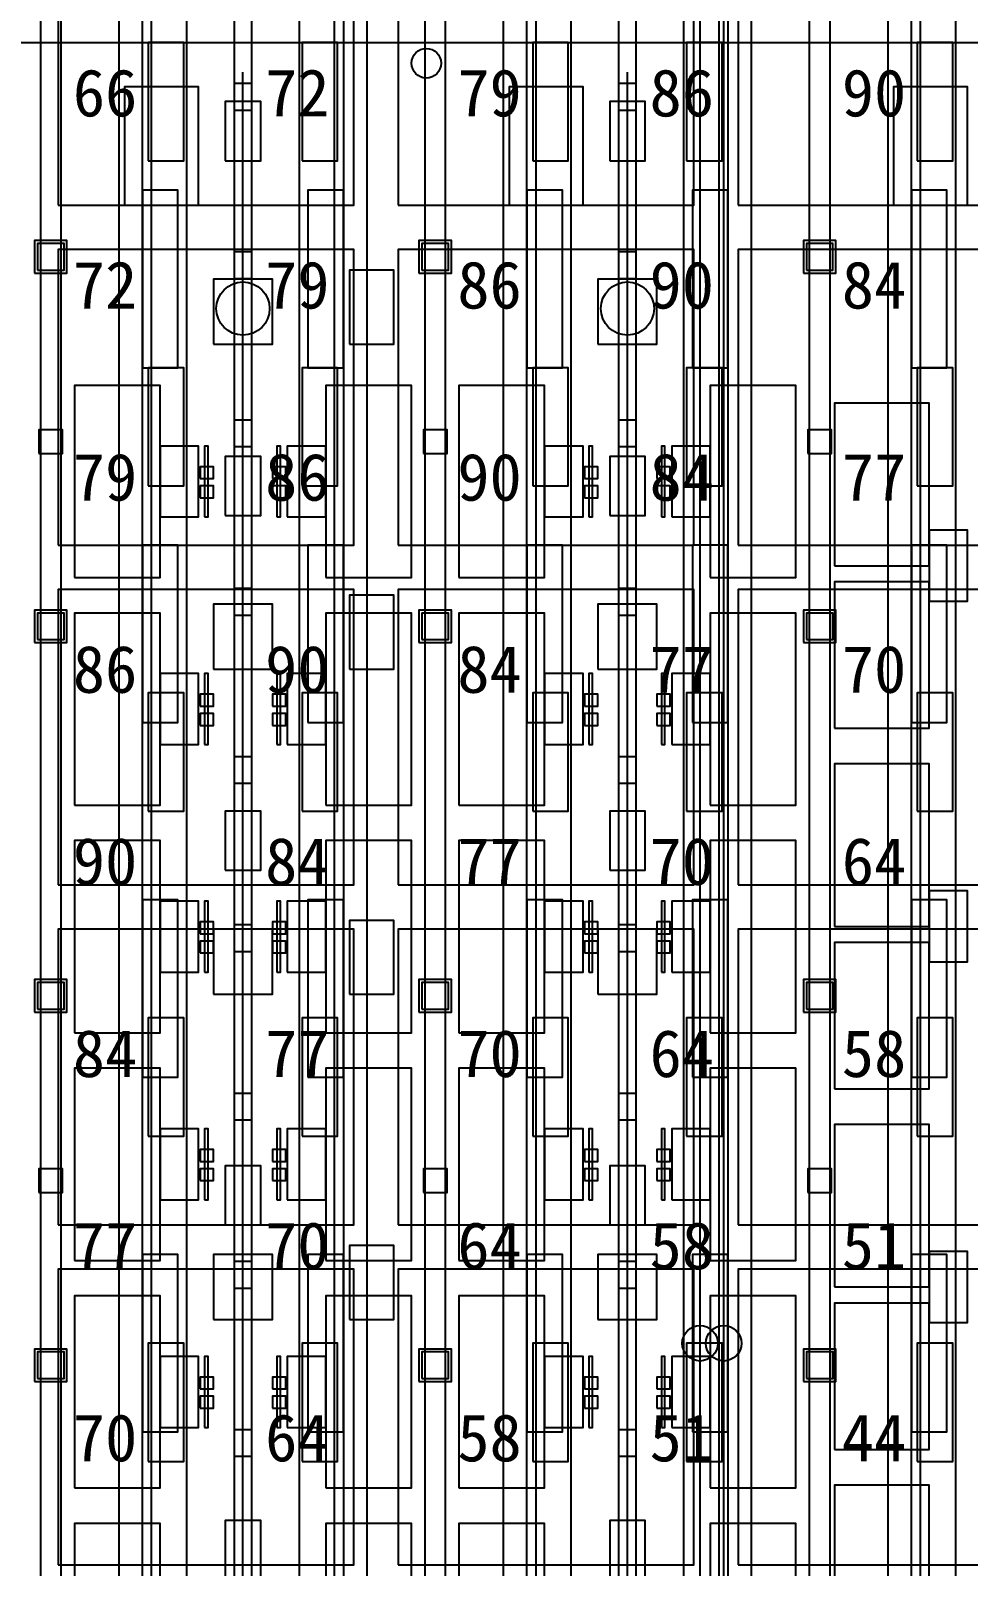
# Model space of a CAD drawing. Header units: metres. Extents: x -1640 to 1560, y -268 to 2338.
# Drawn here: x 74.6 to 106.3, y 911.5 to 963.4 of the extents above; entities that cross this region are included whole.
import ezdxf

# ---------------------------------------------------------------- set-up
doc = ezdxf.new("R2010")
doc.units = ezdxf.units.M
for name, color, linetype in [('1F_CHL', 4, 'Continuous'), ('1F_PUMP', 2, 'Continuous'), ('1F_SCR', 3, 'Continuous'), ('1F_STRUCT_COLUMN', 8, 'Continuous'), ('2F_CSF_LATERAL_RACK_CONCEPT', 9, 'Continuous'), ('2F_RFG', 5, 'Continuous'), ('2F_STRUCT_COLUMN', 8, 'Continuous'), ('2F_VMB', 6, 'Continuous'), ('3F_CLEANROOM_OVERHEAD_PIPE_DUCT_CONCEPT', 9, 'Continuous'), ('3F_CVD', 3, 'Continuous'), ('3F_EHS_EGRESS_DIST_M', 2, 'Continuous'), ('3F_EHS_EXTINGUISHER_HYDRANT_CABINET_CONCEPT', 1, 'Continuous'), ('3F_EHS_GAS_DETECTOR', 6, 'Continuous'), ('3F_FOUP', 5, 'Continuous'), ('3F_OHT', 9, 'Continuous'), ('3F_OHTV', 1, 'Continuous'), ('3F_PHOTO', 1, 'Continuous'), ('3F_STK', 3, 'Continuous'), ('3F_STRUCT_COLUMN', 8, 'Continuous'), ('3F_TBAR', 6, 'Continuous'), ('4F_FFU', 1, 'Continuous'), ('4F_STRUCT_PLENUM_TRUSS_CONCEPT', 9, 'Continuous'), ('5F_CHL', 4, 'Continuous'), ('5F_PUMP', 2, 'Continuous'), ('5F_SCR', 3, 'Continuous'), ('5F_STRUCT_COLUMN', 8, 'Continuous'), ('6F_CSF_LATERAL_RACK_CONCEPT', 9, 'Continuous'), ('6F_RFG', 5, 'Continuous'), ('6F_STRUCT_COLUMN', 8, 'Continuous'), ('6F_VMB', 6, 'Continuous'), ('7F_CLEANROOM_OVERHEAD_PIPE_DUCT_CONCEPT', 9, 'Continuous'), ('7F_CVD', 3, 'Continuous'), ('7F_EHS_EGRESS_DIST_M', 2, 'Continuous'), ('7F_EHS_EXTINGUISHER_HYDRANT_CABINET_CONCEPT', 1, 'Continuous'), ('7F_EHS_GAS_DETECTOR', 6, 'Continuous'), ('7F_FOUP', 5, 'Continuous'), ('7F_OHT', 9, 'Continuous'), ('7F_OHTV', 1, 'Continuous'), ('7F_PHOTO', 1, 'Continuous'), ('7F_STK', 3, 'Continuous'), ('7F_STRUCT_COLUMN', 8, 'Continuous'), ('7F_TBAR', 6, 'Continuous'), ('8F_FFU', 1, 'Continuous'), ('8F_STRUCT_PLENUM_TRUSS_CONCEPT', 9, 'Continuous'), ('EHS_TREATED_EXHAUST', 30, 'Continuous'), ('UTIL_PCW.R_CONCEPT', 1, 'Continuous'), ('UTIL_PCW.R_RISER', 1, 'Continuous'), ('UTIL_PCW.S_CONCEPT', 6, 'Continuous'), ('UTIL_PCW.S_RISER', 6, 'Continuous')]:
    doc.layers.add(name, color=color, linetype=linetype)

msp = doc.modelspace()

# ---------------------------------------------------------------- linework, layer by layer
at = {"layer": '1F_CHL'}
for points in [[(85.35, 952.8), (86.85, 952.8), (86.85, 955.3), (85.35, 955.3)], [(85.35, 941.8), (86.85, 941.8), (86.85, 944.3), (85.35, 944.3)], [(85.35, 930.8), (86.85, 930.8), (86.85, 933.3), (85.35, 933.3)], [(85.35, 919.8), (86.85, 919.8), (86.85, 922.3), (85.35, 922.3)]]:
    msp.add_lwpolyline(points, close=True, dxfattribs=at)
at = {"layer": '1F_PUMP'}
for points in [[(78.55, 959), (79.75, 959), (79.75, 963), (78.55, 963)], [(83.75, 959), (84.95, 959), (84.95, 963), (83.75, 963)], [(91.55, 959), (92.75, 959), (92.75, 963), (91.55, 963)], [(96.75, 959), (97.95, 959), (97.95, 963), (96.75, 963)], [(104.55, 959), (105.75, 959), (105.75, 963), (104.55, 963)], [(78.55, 948), (79.75, 948), (79.75, 952), (78.55, 952)], [(83.75, 948), (84.95, 948), (84.95, 952), (83.75, 952)], [(91.55, 948), (92.75, 948), (92.75, 952), (91.55, 952)], [(96.75, 948), (97.95, 948), (97.95, 952), (96.75, 952)], [(104.55, 948), (105.75, 948), (105.75, 952), (104.55, 952)], [(78.55, 937), (79.75, 937), (79.75, 941), (78.55, 941)], [(83.75, 937), (84.95, 937), (84.95, 941), (83.75, 941)], [(91.55, 937), (92.75, 937), (92.75, 941), (91.55, 941)], [(96.75, 937), (97.95, 937), (97.95, 941), (96.75, 941)], [(104.55, 937), (105.75, 937), (105.75, 941), (104.55, 941)], [(78.55, 926), (79.75, 926), (79.75, 930), (78.55, 930)], [(83.75, 926), (84.95, 926), (84.95, 930), (83.75, 930)], [(91.55, 926), (92.75, 926), (92.75, 930), (91.55, 930)], [(96.75, 926), (97.95, 926), (97.95, 930), (96.75, 930)], [(104.55, 926), (105.75, 926), (105.75, 930), (104.55, 930)], [(78.55, 915), (79.75, 915), (79.75, 919), (78.55, 919)], [(83.75, 915), (84.95, 915), (84.95, 919), (83.75, 919)], [(91.55, 915), (92.75, 915), (92.75, 919), (91.55, 919)], [(96.75, 915), (97.95, 915), (97.95, 919), (96.75, 919)], [(104.55, 915), (105.75, 915), (105.75, 919), (104.55, 919)]]:
    msp.add_lwpolyline(points, close=True, dxfattribs=at)
at = {"layer": '1F_SCR'}
for points in [[(80.75, 952.8), (82.75, 952.8), (82.75, 955), (80.75, 955)], [(93.75, 952.8), (95.75, 952.8), (95.75, 955), (93.75, 955)], [(80.75, 941.8), (82.75, 941.8), (82.75, 944), (80.75, 944)], [(93.75, 941.8), (95.75, 941.8), (95.75, 944), (93.75, 944)], [(80.75, 930.8), (82.75, 930.8), (82.75, 933), (80.75, 933)], [(93.75, 930.8), (95.75, 930.8), (95.75, 933), (93.75, 933)], [(80.75, 919.8), (82.75, 919.8), (82.75, 922), (80.75, 922)], [(93.75, 919.8), (95.75, 919.8), (95.75, 922), (93.75, 922)]]:
    msp.add_lwpolyline(points, close=True, dxfattribs=at)
at = {"layer": '1F_STRUCT_COLUMN'}
for points in [[(74.7, 955.2), (75.8, 955.2), (75.8, 956.3), (74.7, 956.3)], [(87.7, 955.2), (88.8, 955.2), (88.8, 956.3), (87.7, 956.3)], [(100.7, 955.2), (101.8, 955.2), (101.8, 956.3), (100.7, 956.3)], [(74.7, 942.7), (75.8, 942.7), (75.8, 943.8), (74.7, 943.8)], [(87.7, 942.7), (88.8, 942.7), (88.8, 943.8), (87.7, 943.8)], [(100.7, 942.7), (101.8, 942.7), (101.8, 943.8), (100.7, 943.8)], [(74.7, 930.2), (75.8, 930.2), (75.8, 931.3), (74.7, 931.3)], [(87.7, 930.2), (88.8, 930.2), (88.8, 931.3), (87.7, 931.3)], [(100.7, 930.2), (101.8, 930.2), (101.8, 931.3), (100.7, 931.3)], [(74.7, 917.7), (75.8, 917.7), (75.8, 918.8), (74.7, 918.8)], [(87.7, 917.7), (88.8, 917.7), (88.8, 918.8), (87.7, 918.8)], [(100.7, 917.7), (101.8, 917.7), (101.8, 918.8), (100.7, 918.8)]]:
    msp.add_lwpolyline(points, close=True, dxfattribs=at)
at = {"layer": '2F_CSF_LATERAL_RACK_CONCEPT'}
for points in [[(77.55, 891), (78.35, 891), (78.35, 1041), (77.55, 1041)], [(85.15, 891), (85.95, 891), (85.95, 1041), (85.15, 1041)], [(90.55, 891), (91.35, 891), (91.35, 1041), (90.55, 1041)], [(98.15, 891), (98.95, 891), (98.95, 1041), (98.15, 1041)], [(103.55, 891), (104.35, 891), (104.35, 1041), (103.55, 1041)]]:
    msp.add_lwpolyline(points, close=True, dxfattribs=at)
at = {"layer": '2F_RFG'}
for points in [[(78.35, 952), (79.55, 952), (79.55, 958), (78.35, 958)], [(83.95, 952), (85.15, 952), (85.15, 958), (83.95, 958)], [(91.35, 952), (92.55, 952), (92.55, 958), (91.35, 958)], [(96.95, 952), (98.15, 952), (98.15, 958), (96.95, 958)], [(104.35, 952), (105.55, 952), (105.55, 958), (104.35, 958)], [(78.35, 940), (79.55, 940), (79.55, 946), (78.35, 946)], [(83.95, 940), (85.15, 940), (85.15, 946), (83.95, 946)], [(91.35, 940), (92.55, 940), (92.55, 946), (91.35, 946)], [(96.95, 940), (98.15, 940), (98.15, 946), (96.95, 946)], [(104.35, 940), (105.55, 940), (105.55, 946), (104.35, 946)], [(78.35, 928), (79.55, 928), (79.55, 934), (78.35, 934)], [(83.95, 928), (85.15, 928), (85.15, 934), (83.95, 934)], [(91.35, 928), (92.55, 928), (92.55, 934), (91.35, 934)], [(96.95, 928), (98.15, 928), (98.15, 934), (96.95, 934)], [(104.35, 928), (105.55, 928), (105.55, 934), (104.35, 934)], [(78.35, 916), (79.55, 916), (79.55, 922), (78.35, 922)], [(83.95, 916), (85.15, 916), (85.15, 922), (83.95, 922)], [(91.35, 916), (92.55, 916), (92.55, 922), (91.35, 922)], [(96.95, 916), (98.15, 916), (98.15, 922), (96.95, 922)], [(104.35, 916), (105.55, 916), (105.55, 922), (104.35, 922)]]:
    msp.add_lwpolyline(points, close=True, dxfattribs=at)
at = {"layer": '2F_STRUCT_COLUMN'}
for points in [[(74.8, 955.3), (75.7, 955.3), (75.7, 956.2), (74.8, 956.2)], [(87.8, 955.3), (88.7, 955.3), (88.7, 956.2), (87.8, 956.2)], [(100.8, 955.3), (101.7, 955.3), (101.7, 956.2), (100.8, 956.2)], [(74.8, 942.8), (75.7, 942.8), (75.7, 943.7), (74.8, 943.7)], [(87.8, 942.8), (88.7, 942.8), (88.7, 943.7), (87.8, 943.7)], [(100.8, 942.8), (101.7, 942.8), (101.7, 943.7), (100.8, 943.7)], [(74.8, 930.3), (75.7, 930.3), (75.7, 931.2), (74.8, 931.2)], [(87.8, 930.3), (88.7, 930.3), (88.7, 931.2), (87.8, 931.2)], [(100.8, 930.3), (101.7, 930.3), (101.7, 931.2), (100.8, 931.2)], [(74.8, 917.8), (75.7, 917.8), (75.7, 918.7), (74.8, 918.7)], [(87.8, 917.8), (88.7, 917.8), (88.7, 918.7), (87.8, 918.7)], [(100.8, 917.8), (101.7, 917.8), (101.7, 918.7), (100.8, 918.7)]]:
    msp.add_lwpolyline(points, close=True, dxfattribs=at)
at = {"layer": '2F_VMB'}
for points in [[(81.15, 959), (82.35, 959), (82.35, 961), (81.15, 961)], [(94.15, 959), (95.35, 959), (95.35, 961), (94.15, 961)], [(81.15, 947), (82.35, 947), (82.35, 949), (81.15, 949)], [(94.15, 947), (95.35, 947), (95.35, 949), (94.15, 949)], [(81.15, 935), (82.35, 935), (82.35, 937), (81.15, 937)], [(94.15, 935), (95.35, 935), (95.35, 937), (94.15, 937)], [(81.15, 923), (82.35, 923), (82.35, 925), (81.15, 925)], [(94.15, 923), (95.35, 923), (95.35, 925), (94.15, 925)], [(81.15, 911), (82.35, 911), (82.35, 913), (81.15, 913)], [(94.15, 911), (95.35, 911), (95.35, 913), (94.15, 913)]]:
    msp.add_lwpolyline(points, close=True, dxfattribs=at)
at = {"layer": '3F_CLEANROOM_OVERHEAD_PIPE_DUCT_CONCEPT'}
for points in [[(78.65, 890), (79.85, 890), (79.85, 1042), (78.65, 1042)], [(83.65, 890), (84.85, 890), (84.85, 1042), (83.65, 1042)], [(91.65, 890), (92.85, 890), (92.85, 1042), (91.65, 1042)], [(96.65, 890), (97.85, 890), (97.85, 1042), (96.65, 1042)], [(104.65, 890), (105.85, 890), (105.85, 1042), (104.65, 1042)]]:
    msp.add_lwpolyline(points, close=True, dxfattribs=at)
at = {"layer": '3F_CVD'}
for points in [[(76.05, 944.9), (78.95, 944.9), (78.95, 951.4), (76.05, 951.4)], [(84.55, 944.9), (87.45, 944.9), (87.45, 951.4), (84.55, 951.4)], [(89.05, 944.9), (91.95, 944.9), (91.95, 951.4), (89.05, 951.4)], [(97.55, 944.9), (100.45, 944.9), (100.45, 951.4), (97.55, 951.4)], [(78.95, 946.95), (80.25, 946.95), (80.25, 949.35), (78.95, 949.35)], [(83.25, 946.95), (84.55, 946.95), (84.55, 949.35), (83.25, 949.35)], [(91.95, 946.95), (93.25, 946.95), (93.25, 949.35), (91.95, 949.35)], [(96.25, 946.95), (97.55, 946.95), (97.55, 949.35), (96.25, 949.35)], [(76.05, 937.2), (78.95, 937.2), (78.95, 943.7), (76.05, 943.7)], [(84.55, 937.2), (87.45, 937.2), (87.45, 943.7), (84.55, 943.7)], [(89.05, 937.2), (91.95, 937.2), (91.95, 943.7), (89.05, 943.7)], [(97.55, 937.2), (100.45, 937.2), (100.45, 943.7), (97.55, 943.7)], [(78.95, 939.25), (80.25, 939.25), (80.25, 941.65), (78.95, 941.65)], [(83.25, 939.25), (84.55, 939.25), (84.55, 941.65), (83.25, 941.65)], [(91.95, 939.25), (93.25, 939.25), (93.25, 941.65), (91.95, 941.65)], [(96.25, 939.25), (97.55, 939.25), (97.55, 941.65), (96.25, 941.65)], [(76.05, 929.5), (78.95, 929.5), (78.95, 936), (76.05, 936)], [(84.55, 929.5), (87.45, 929.5), (87.45, 936), (84.55, 936)], [(89.05, 929.5), (91.95, 929.5), (91.95, 936), (89.05, 936)], [(97.55, 929.5), (100.45, 929.5), (100.45, 936), (97.55, 936)], [(78.95, 931.55), (80.25, 931.55), (80.25, 933.95), (78.95, 933.95)], [(83.25, 931.55), (84.55, 931.55), (84.55, 933.95), (83.25, 933.95)], [(91.95, 931.55), (93.25, 931.55), (93.25, 933.95), (91.95, 933.95)], [(96.25, 931.55), (97.55, 931.55), (97.55, 933.95), (96.25, 933.95)], [(76.05, 921.8), (78.95, 921.8), (78.95, 928.3), (76.05, 928.3)], [(84.55, 921.8), (87.45, 921.8), (87.45, 928.3), (84.55, 928.3)], [(89.05, 921.8), (91.95, 921.8), (91.95, 928.3), (89.05, 928.3)], [(97.55, 921.8), (100.45, 921.8), (100.45, 928.3), (97.55, 928.3)], [(78.95, 923.85), (80.25, 923.85), (80.25, 926.25), (78.95, 926.25)], [(83.25, 923.85), (84.55, 923.85), (84.55, 926.25), (83.25, 926.25)], [(91.95, 923.85), (93.25, 923.85), (93.25, 926.25), (91.95, 926.25)], [(96.25, 923.85), (97.55, 923.85), (97.55, 926.25), (96.25, 926.25)], [(76.05, 914.1), (78.95, 914.1), (78.95, 920.6), (76.05, 920.6)], [(84.55, 914.1), (87.45, 914.1), (87.45, 920.6), (84.55, 920.6)], [(89.05, 914.1), (91.95, 914.1), (91.95, 920.6), (89.05, 920.6)], [(97.55, 914.1), (100.45, 914.1), (100.45, 920.6), (97.55, 920.6)], [(78.95, 916.15), (80.25, 916.15), (80.25, 918.55), (78.95, 918.55)], [(83.25, 916.15), (84.55, 916.15), (84.55, 918.55), (83.25, 918.55)], [(91.95, 916.15), (93.25, 916.15), (93.25, 918.55), (91.95, 918.55)], [(96.25, 916.15), (97.55, 916.15), (97.55, 918.55), (96.25, 918.55)], [(76.05, 906.4), (78.95, 906.4), (78.95, 912.9), (76.05, 912.9)], [(84.55, 906.4), (87.45, 906.4), (87.45, 912.9), (84.55, 912.9)], [(89.05, 906.4), (91.95, 906.4), (91.95, 912.9), (89.05, 912.9)], [(97.55, 906.4), (100.45, 906.4), (100.45, 912.9), (97.55, 912.9)]]:
    msp.add_lwpolyline(points, close=True, dxfattribs=at)
at = {"layer": '3F_EHS_EXTINGUISHER_HYDRANT_CABINET_CONCEPT'}
msp.add_circle((87.95, 962.3), 0.5, dxfattribs=at)
at = {"layer": '3F_EHS_GAS_DETECTOR'}
for centre in [(81.75, 954), (94.75, 954)]:
    msp.add_circle(centre, 0.9, dxfattribs=at)
at = {"layer": '3F_FOUP'}
for points in [[(80.3, 948.25), (80.75, 948.25), (80.75, 948.65), (80.3, 948.65)], [(82.75, 948.25), (83.2, 948.25), (83.2, 948.65), (82.75, 948.65)], [(93.3, 948.25), (93.75, 948.25), (93.75, 948.65), (93.3, 948.65)], [(95.75, 948.25), (96.2, 948.25), (96.2, 948.65), (95.75, 948.65)], [(80.3, 947.6), (80.75, 947.6), (80.75, 948), (80.3, 948)], [(82.75, 947.6), (83.2, 947.6), (83.2, 948), (82.75, 948)], [(93.3, 947.6), (93.75, 947.6), (93.75, 948), (93.3, 948)], [(95.75, 947.6), (96.2, 947.6), (96.2, 948), (95.75, 948)], [(80.3, 940.55), (80.75, 940.55), (80.75, 940.95), (80.3, 940.95)], [(82.75, 940.55), (83.2, 940.55), (83.2, 940.95), (82.75, 940.95)], [(93.3, 940.55), (93.75, 940.55), (93.75, 940.95), (93.3, 940.95)], [(95.75, 940.55), (96.2, 940.55), (96.2, 940.95), (95.75, 940.95)], [(80.3, 939.9), (80.75, 939.9), (80.75, 940.3), (80.3, 940.3)], [(82.75, 939.9), (83.2, 939.9), (83.2, 940.3), (82.75, 940.3)], [(93.3, 939.9), (93.75, 939.9), (93.75, 940.3), (93.3, 940.3)], [(95.75, 939.9), (96.2, 939.9), (96.2, 940.3), (95.75, 940.3)], [(80.3, 932.85), (80.75, 932.85), (80.75, 933.25), (80.3, 933.25)], [(82.75, 932.85), (83.2, 932.85), (83.2, 933.25), (82.75, 933.25)], [(93.3, 932.85), (93.75, 932.85), (93.75, 933.25), (93.3, 933.25)], [(95.75, 932.85), (96.2, 932.85), (96.2, 933.25), (95.75, 933.25)], [(80.3, 932.2), (80.75, 932.2), (80.75, 932.6), (80.3, 932.6)], [(82.75, 932.2), (83.2, 932.2), (83.2, 932.6), (82.75, 932.6)], [(93.3, 932.2), (93.75, 932.2), (93.75, 932.6), (93.3, 932.6)], [(95.75, 932.2), (96.2, 932.2), (96.2, 932.6), (95.75, 932.6)], [(80.3, 925.15), (80.75, 925.15), (80.75, 925.55), (80.3, 925.55)], [(82.75, 925.15), (83.2, 925.15), (83.2, 925.55), (82.75, 925.55)], [(93.3, 925.15), (93.75, 925.15), (93.75, 925.55), (93.3, 925.55)], [(95.75, 925.15), (96.2, 925.15), (96.2, 925.55), (95.75, 925.55)], [(80.3, 924.5), (80.75, 924.5), (80.75, 924.9), (80.3, 924.9)], [(82.75, 924.5), (83.2, 924.5), (83.2, 924.9), (82.75, 924.9)], [(93.3, 924.5), (93.75, 924.5), (93.75, 924.9), (93.3, 924.9)], [(95.75, 924.5), (96.2, 924.5), (96.2, 924.9), (95.75, 924.9)], [(80.3, 917.45), (80.75, 917.45), (80.75, 917.85), (80.3, 917.85)], [(82.75, 917.45), (83.2, 917.45), (83.2, 917.85), (82.75, 917.85)], [(93.3, 917.45), (93.75, 917.45), (93.75, 917.85), (93.3, 917.85)], [(95.75, 917.45), (96.2, 917.45), (96.2, 917.85), (95.75, 917.85)], [(80.3, 916.8), (80.75, 916.8), (80.75, 917.2), (80.3, 917.2)], [(82.75, 916.8), (83.2, 916.8), (83.2, 917.2), (82.75, 917.2)], [(93.3, 916.8), (93.75, 916.8), (93.75, 917.2), (93.3, 917.2)], [(95.75, 916.8), (96.2, 916.8), (96.2, 917.2), (95.75, 917.2)]]:
    msp.add_lwpolyline(points, close=True, dxfattribs=at)
at = {"layer": '3F_OHT'}
for p, q in [((81.75, 890), (81.75, 962)), ((94.75, 890), (94.75, 962))]:
    msp.add_line(p, q, dxfattribs=at)
at = {"layer": '3F_OHTV'}
for points in [[(81.45, 960.71), (82.05, 960.71), (82.05, 961.61), (81.45, 961.61)], [(94.45, 960.71), (95.05, 960.71), (95.05, 961.61), (94.45, 961.61)], [(81.45, 955.02), (82.05, 955.02), (82.05, 955.92), (81.45, 955.92)], [(94.45, 955.02), (95.05, 955.02), (95.05, 955.92), (94.45, 955.92)], [(81.45, 949.33), (82.05, 949.33), (82.05, 950.23), (81.45, 950.23)], [(94.45, 949.33), (95.05, 949.33), (95.05, 950.23), (94.45, 950.23)], [(81.45, 943.63), (82.05, 943.63), (82.05, 944.53), (81.45, 944.53)], [(94.45, 943.63), (95.05, 943.63), (95.05, 944.53), (94.45, 944.53)], [(81.45, 937.94), (82.05, 937.94), (82.05, 938.84), (81.45, 938.84)], [(94.45, 937.94), (95.05, 937.94), (95.05, 938.84), (94.45, 938.84)], [(81.45, 932.25), (82.05, 932.25), (82.05, 933.15), (81.45, 933.15)], [(94.45, 932.25), (95.05, 932.25), (95.05, 933.15), (94.45, 933.15)], [(81.45, 926.55), (82.05, 926.55), (82.05, 927.45), (81.45, 927.45)], [(94.45, 926.55), (95.05, 926.55), (95.05, 927.45), (94.45, 927.45)], [(81.45, 920.86), (82.05, 920.86), (82.05, 921.76), (81.45, 921.76)], [(94.45, 920.86), (95.05, 920.86), (95.05, 921.76), (94.45, 921.76)], [(81.45, 915.17), (82.05, 915.17), (82.05, 916.07), (81.45, 916.07)], [(94.45, 915.17), (95.05, 915.17), (95.05, 916.07), (94.45, 916.07)]]:
    msp.add_lwpolyline(points, close=True, dxfattribs=at)
at = {"layer": '3F_PHOTO'}
for points in [[(101.75, 945.3), (104.95, 945.3), (104.95, 950.8), (101.75, 950.8)], [(104.95, 944.1), (106.25, 944.1), (106.25, 946.5), (104.95, 946.5)], [(101.75, 939.8), (104.95, 939.8), (104.95, 944.75), (101.75, 944.75)], [(101.75, 933.1), (104.95, 933.1), (104.95, 938.6), (101.75, 938.6)], [(104.95, 931.9), (106.25, 931.9), (106.25, 934.3), (104.95, 934.3)], [(101.75, 927.6), (104.95, 927.6), (104.95, 932.55), (101.75, 932.55)], [(101.75, 920.9), (104.95, 920.9), (104.95, 926.4), (101.75, 926.4)], [(104.95, 919.7), (106.25, 919.7), (106.25, 922.1), (104.95, 922.1)], [(101.75, 915.4), (104.95, 915.4), (104.95, 920.35), (101.75, 920.35)], [(101.75, 908.7), (104.95, 908.7), (104.95, 914.2), (101.75, 914.2)]]:
    msp.add_lwpolyline(points, close=True, dxfattribs=at)
at = {"layer": '3F_STK'}
for points in [[(77.75, 957.5), (80.25, 957.5), (80.25, 961.5), (77.75, 961.5)], [(90.75, 957.5), (93.25, 957.5), (93.25, 961.5), (90.75, 961.5)], [(103.75, 957.5), (106.25, 957.5), (106.25, 961.5), (103.75, 961.5)]]:
    msp.add_lwpolyline(points, close=True, dxfattribs=at)
at = {"layer": '3F_STRUCT_COLUMN'}
for points in [[(74.85, 949.1), (75.65, 949.1), (75.65, 949.9), (74.85, 949.9)], [(87.85, 949.1), (88.65, 949.1), (88.65, 949.9), (87.85, 949.9)], [(100.85, 949.1), (101.65, 949.1), (101.65, 949.9), (100.85, 949.9)], [(74.85, 924.1), (75.65, 924.1), (75.65, 924.9), (74.85, 924.9)], [(87.85, 924.1), (88.65, 924.1), (88.65, 924.9), (87.85, 924.9)], [(100.85, 924.1), (101.65, 924.1), (101.65, 924.9), (100.85, 924.9)]]:
    msp.add_lwpolyline(points, close=True, dxfattribs=at)
at = {"layer": '3F_TBAR'}
for points in [[(80.45, 946.95), (80.57, 946.95), (80.57, 949.35), (80.45, 949.35)], [(82.9, 946.95), (83.02, 946.95), (83.02, 949.35), (82.9, 949.35)], [(93.45, 946.95), (93.57, 946.95), (93.57, 949.35), (93.45, 949.35)], [(95.9, 946.95), (96.02, 946.95), (96.02, 949.35), (95.9, 949.35)], [(80.45, 939.25), (80.57, 939.25), (80.57, 941.65), (80.45, 941.65)], [(82.9, 939.25), (83.02, 939.25), (83.02, 941.65), (82.9, 941.65)], [(93.45, 939.25), (93.57, 939.25), (93.57, 941.65), (93.45, 941.65)], [(95.9, 939.25), (96.02, 939.25), (96.02, 941.65), (95.9, 941.65)], [(80.45, 931.55), (80.57, 931.55), (80.57, 933.95), (80.45, 933.95)], [(82.9, 931.55), (83.02, 931.55), (83.02, 933.95), (82.9, 933.95)], [(93.45, 931.55), (93.57, 931.55), (93.57, 933.95), (93.45, 933.95)], [(95.9, 931.55), (96.02, 931.55), (96.02, 933.95), (95.9, 933.95)], [(80.45, 923.85), (80.57, 923.85), (80.57, 926.25), (80.45, 926.25)], [(82.9, 923.85), (83.02, 923.85), (83.02, 926.25), (82.9, 926.25)], [(93.45, 923.85), (93.57, 923.85), (93.57, 926.25), (93.45, 926.25)], [(95.9, 923.85), (96.02, 923.85), (96.02, 926.25), (95.9, 926.25)], [(80.45, 916.15), (80.57, 916.15), (80.57, 918.55), (80.45, 918.55)], [(82.9, 916.15), (83.02, 916.15), (83.02, 918.55), (82.9, 918.55)], [(93.45, 916.15), (93.57, 916.15), (93.57, 918.55), (93.45, 918.55)], [(95.9, 916.15), (96.02, 916.15), (96.02, 918.55), (95.9, 918.55)]]:
    msp.add_lwpolyline(points, close=True, dxfattribs=at)
at = {"layer": '4F_FFU'}
for points in [[(75.5, 957.5), (85.5, 957.5), (85.5, 967.5), (75.5, 967.5)], [(87, 957.5), (97, 957.5), (97, 967.5), (87, 967.5)], [(98.5, 957.5), (108.5, 957.5), (108.5, 967.5), (98.5, 967.5)], [(75.5, 946), (85.5, 946), (85.5, 956), (75.5, 956)], [(87, 946), (97, 946), (97, 956), (87, 956)], [(98.5, 946), (108.5, 946), (108.5, 956), (98.5, 956)], [(75.5, 934.5), (85.5, 934.5), (85.5, 944.5), (75.5, 944.5)], [(87, 934.5), (97, 934.5), (97, 944.5), (87, 944.5)], [(98.5, 934.5), (108.5, 934.5), (108.5, 944.5), (98.5, 944.5)], [(75.5, 923), (85.5, 923), (85.5, 933), (75.5, 933)], [(87, 923), (97, 923), (97, 933), (87, 933)], [(98.5, 923), (108.5, 923), (108.5, 933), (98.5, 933)], [(75.5, 911.5), (85.5, 911.5), (85.5, 921.5), (75.5, 921.5)], [(87, 911.5), (97, 911.5), (97, 921.5), (87, 921.5)], [(98.5, 911.5), (108.5, 911.5), (108.5, 921.5), (98.5, 921.5)]]:
    msp.add_lwpolyline(points, close=True, dxfattribs=at)
at = {"layer": '4F_STRUCT_PLENUM_TRUSS_CONCEPT'}
for points in [[(74.9, 887), (75.6, 887), (75.6, 1045), (74.9, 1045)], [(87.9, 887), (88.6, 887), (88.6, 1045), (87.9, 1045)], [(100.9, 887), (101.6, 887), (101.6, 1045), (100.9, 1045)]]:
    msp.add_lwpolyline(points, close=True, dxfattribs=at)
at = {"layer": '5F_CHL'}
for points in [[(85.35, 952.8), (86.85, 952.8), (86.85, 955.3), (85.35, 955.3)], [(85.35, 941.8), (86.85, 941.8), (86.85, 944.3), (85.35, 944.3)], [(85.35, 930.8), (86.85, 930.8), (86.85, 933.3), (85.35, 933.3)], [(85.35, 919.8), (86.85, 919.8), (86.85, 922.3), (85.35, 922.3)]]:
    msp.add_lwpolyline(points, close=True, dxfattribs=at)
at = {"layer": '5F_PUMP'}
for points in [[(78.55, 959), (79.75, 959), (79.75, 963), (78.55, 963)], [(83.75, 959), (84.95, 959), (84.95, 963), (83.75, 963)], [(91.55, 959), (92.75, 959), (92.75, 963), (91.55, 963)], [(96.75, 959), (97.95, 959), (97.95, 963), (96.75, 963)], [(104.55, 959), (105.75, 959), (105.75, 963), (104.55, 963)], [(78.55, 948), (79.75, 948), (79.75, 952), (78.55, 952)], [(83.75, 948), (84.95, 948), (84.95, 952), (83.75, 952)], [(91.55, 948), (92.75, 948), (92.75, 952), (91.55, 952)], [(96.75, 948), (97.95, 948), (97.95, 952), (96.75, 952)], [(104.55, 948), (105.75, 948), (105.75, 952), (104.55, 952)], [(78.55, 937), (79.75, 937), (79.75, 941), (78.55, 941)], [(83.75, 937), (84.95, 937), (84.95, 941), (83.75, 941)], [(91.55, 937), (92.75, 937), (92.75, 941), (91.55, 941)], [(96.75, 937), (97.95, 937), (97.95, 941), (96.75, 941)], [(104.55, 937), (105.75, 937), (105.75, 941), (104.55, 941)], [(78.55, 926), (79.75, 926), (79.75, 930), (78.55, 930)], [(83.75, 926), (84.95, 926), (84.95, 930), (83.75, 930)], [(91.55, 926), (92.75, 926), (92.75, 930), (91.55, 930)], [(96.75, 926), (97.95, 926), (97.95, 930), (96.75, 930)], [(104.55, 926), (105.75, 926), (105.75, 930), (104.55, 930)], [(78.55, 915), (79.75, 915), (79.75, 919), (78.55, 919)], [(83.75, 915), (84.95, 915), (84.95, 919), (83.75, 919)], [(91.55, 915), (92.75, 915), (92.75, 919), (91.55, 919)], [(96.75, 915), (97.95, 915), (97.95, 919), (96.75, 919)], [(104.55, 915), (105.75, 915), (105.75, 919), (104.55, 919)]]:
    msp.add_lwpolyline(points, close=True, dxfattribs=at)
at = {"layer": '5F_SCR'}
for points in [[(80.75, 952.8), (82.75, 952.8), (82.75, 955), (80.75, 955)], [(93.75, 952.8), (95.75, 952.8), (95.75, 955), (93.75, 955)], [(80.75, 941.8), (82.75, 941.8), (82.75, 944), (80.75, 944)], [(93.75, 941.8), (95.75, 941.8), (95.75, 944), (93.75, 944)], [(80.75, 930.8), (82.75, 930.8), (82.75, 933), (80.75, 933)], [(93.75, 930.8), (95.75, 930.8), (95.75, 933), (93.75, 933)], [(80.75, 919.8), (82.75, 919.8), (82.75, 922), (80.75, 922)], [(93.75, 919.8), (95.75, 919.8), (95.75, 922), (93.75, 922)]]:
    msp.add_lwpolyline(points, close=True, dxfattribs=at)
at = {"layer": '5F_STRUCT_COLUMN'}
for points in [[(74.7, 955.2), (75.8, 955.2), (75.8, 956.3), (74.7, 956.3)], [(87.7, 955.2), (88.8, 955.2), (88.8, 956.3), (87.7, 956.3)], [(100.7, 955.2), (101.8, 955.2), (101.8, 956.3), (100.7, 956.3)], [(74.7, 942.7), (75.8, 942.7), (75.8, 943.8), (74.7, 943.8)], [(87.7, 942.7), (88.8, 942.7), (88.8, 943.8), (87.7, 943.8)], [(100.7, 942.7), (101.8, 942.7), (101.8, 943.8), (100.7, 943.8)], [(74.7, 930.2), (75.8, 930.2), (75.8, 931.3), (74.7, 931.3)], [(87.7, 930.2), (88.8, 930.2), (88.8, 931.3), (87.7, 931.3)], [(100.7, 930.2), (101.8, 930.2), (101.8, 931.3), (100.7, 931.3)], [(74.7, 917.7), (75.8, 917.7), (75.8, 918.8), (74.7, 918.8)], [(87.7, 917.7), (88.8, 917.7), (88.8, 918.8), (87.7, 918.8)], [(100.7, 917.7), (101.8, 917.7), (101.8, 918.8), (100.7, 918.8)]]:
    msp.add_lwpolyline(points, close=True, dxfattribs=at)
at = {"layer": '6F_CSF_LATERAL_RACK_CONCEPT'}
for points in [[(77.55, 891), (78.35, 891), (78.35, 1041), (77.55, 1041)], [(85.15, 891), (85.95, 891), (85.95, 1041), (85.15, 1041)], [(90.55, 891), (91.35, 891), (91.35, 1041), (90.55, 1041)], [(98.15, 891), (98.95, 891), (98.95, 1041), (98.15, 1041)], [(103.55, 891), (104.35, 891), (104.35, 1041), (103.55, 1041)]]:
    msp.add_lwpolyline(points, close=True, dxfattribs=at)
at = {"layer": '6F_RFG'}
for points in [[(78.35, 952), (79.55, 952), (79.55, 958), (78.35, 958)], [(83.95, 952), (85.15, 952), (85.15, 958), (83.95, 958)], [(91.35, 952), (92.55, 952), (92.55, 958), (91.35, 958)], [(96.95, 952), (98.15, 952), (98.15, 958), (96.95, 958)], [(104.35, 952), (105.55, 952), (105.55, 958), (104.35, 958)], [(78.35, 940), (79.55, 940), (79.55, 946), (78.35, 946)], [(83.95, 940), (85.15, 940), (85.15, 946), (83.95, 946)], [(91.35, 940), (92.55, 940), (92.55, 946), (91.35, 946)], [(96.95, 940), (98.15, 940), (98.15, 946), (96.95, 946)], [(104.35, 940), (105.55, 940), (105.55, 946), (104.35, 946)], [(78.35, 928), (79.55, 928), (79.55, 934), (78.35, 934)], [(83.95, 928), (85.15, 928), (85.15, 934), (83.95, 934)], [(91.35, 928), (92.55, 928), (92.55, 934), (91.35, 934)], [(96.95, 928), (98.15, 928), (98.15, 934), (96.95, 934)], [(104.35, 928), (105.55, 928), (105.55, 934), (104.35, 934)], [(78.35, 916), (79.55, 916), (79.55, 922), (78.35, 922)], [(83.95, 916), (85.15, 916), (85.15, 922), (83.95, 922)], [(91.35, 916), (92.55, 916), (92.55, 922), (91.35, 922)], [(96.95, 916), (98.15, 916), (98.15, 922), (96.95, 922)], [(104.35, 916), (105.55, 916), (105.55, 922), (104.35, 922)]]:
    msp.add_lwpolyline(points, close=True, dxfattribs=at)
at = {"layer": '6F_STRUCT_COLUMN'}
for points in [[(74.8, 955.3), (75.7, 955.3), (75.7, 956.2), (74.8, 956.2)], [(87.8, 955.3), (88.7, 955.3), (88.7, 956.2), (87.8, 956.2)], [(100.8, 955.3), (101.7, 955.3), (101.7, 956.2), (100.8, 956.2)], [(74.8, 942.8), (75.7, 942.8), (75.7, 943.7), (74.8, 943.7)], [(87.8, 942.8), (88.7, 942.8), (88.7, 943.7), (87.8, 943.7)], [(100.8, 942.8), (101.7, 942.8), (101.7, 943.7), (100.8, 943.7)], [(74.8, 930.3), (75.7, 930.3), (75.7, 931.2), (74.8, 931.2)], [(87.8, 930.3), (88.7, 930.3), (88.7, 931.2), (87.8, 931.2)], [(100.8, 930.3), (101.7, 930.3), (101.7, 931.2), (100.8, 931.2)], [(74.8, 917.8), (75.7, 917.8), (75.7, 918.7), (74.8, 918.7)], [(87.8, 917.8), (88.7, 917.8), (88.7, 918.7), (87.8, 918.7)], [(100.8, 917.8), (101.7, 917.8), (101.7, 918.7), (100.8, 918.7)]]:
    msp.add_lwpolyline(points, close=True, dxfattribs=at)
at = {"layer": '6F_VMB'}
for points in [[(81.15, 959), (82.35, 959), (82.35, 961), (81.15, 961)], [(94.15, 959), (95.35, 959), (95.35, 961), (94.15, 961)], [(81.15, 947), (82.35, 947), (82.35, 949), (81.15, 949)], [(94.15, 947), (95.35, 947), (95.35, 949), (94.15, 949)], [(81.15, 935), (82.35, 935), (82.35, 937), (81.15, 937)], [(94.15, 935), (95.35, 935), (95.35, 937), (94.15, 937)], [(81.15, 923), (82.35, 923), (82.35, 925), (81.15, 925)], [(94.15, 923), (95.35, 923), (95.35, 925), (94.15, 925)], [(81.15, 911), (82.35, 911), (82.35, 913), (81.15, 913)], [(94.15, 911), (95.35, 911), (95.35, 913), (94.15, 913)]]:
    msp.add_lwpolyline(points, close=True, dxfattribs=at)
at = {"layer": '7F_CLEANROOM_OVERHEAD_PIPE_DUCT_CONCEPT'}
for points in [[(78.65, 890), (79.85, 890), (79.85, 1042), (78.65, 1042)], [(83.65, 890), (84.85, 890), (84.85, 1042), (83.65, 1042)], [(91.65, 890), (92.85, 890), (92.85, 1042), (91.65, 1042)], [(96.65, 890), (97.85, 890), (97.85, 1042), (96.65, 1042)], [(104.65, 890), (105.85, 890), (105.85, 1042), (104.65, 1042)]]:
    msp.add_lwpolyline(points, close=True, dxfattribs=at)
at = {"layer": '7F_CVD'}
for points in [[(76.05, 944.9), (78.95, 944.9), (78.95, 951.4), (76.05, 951.4)], [(84.55, 944.9), (87.45, 944.9), (87.45, 951.4), (84.55, 951.4)], [(89.05, 944.9), (91.95, 944.9), (91.95, 951.4), (89.05, 951.4)], [(97.55, 944.9), (100.45, 944.9), (100.45, 951.4), (97.55, 951.4)], [(78.95, 946.95), (80.25, 946.95), (80.25, 949.35), (78.95, 949.35)], [(83.25, 946.95), (84.55, 946.95), (84.55, 949.35), (83.25, 949.35)], [(91.95, 946.95), (93.25, 946.95), (93.25, 949.35), (91.95, 949.35)], [(96.25, 946.95), (97.55, 946.95), (97.55, 949.35), (96.25, 949.35)], [(76.05, 937.2), (78.95, 937.2), (78.95, 943.7), (76.05, 943.7)], [(84.55, 937.2), (87.45, 937.2), (87.45, 943.7), (84.55, 943.7)], [(89.05, 937.2), (91.95, 937.2), (91.95, 943.7), (89.05, 943.7)], [(97.55, 937.2), (100.45, 937.2), (100.45, 943.7), (97.55, 943.7)], [(78.95, 939.25), (80.25, 939.25), (80.25, 941.65), (78.95, 941.65)], [(83.25, 939.25), (84.55, 939.25), (84.55, 941.65), (83.25, 941.65)], [(91.95, 939.25), (93.25, 939.25), (93.25, 941.65), (91.95, 941.65)], [(96.25, 939.25), (97.55, 939.25), (97.55, 941.65), (96.25, 941.65)], [(76.05, 929.5), (78.95, 929.5), (78.95, 936), (76.05, 936)], [(84.55, 929.5), (87.45, 929.5), (87.45, 936), (84.55, 936)], [(89.05, 929.5), (91.95, 929.5), (91.95, 936), (89.05, 936)], [(97.55, 929.5), (100.45, 929.5), (100.45, 936), (97.55, 936)], [(78.95, 931.55), (80.25, 931.55), (80.25, 933.95), (78.95, 933.95)], [(83.25, 931.55), (84.55, 931.55), (84.55, 933.95), (83.25, 933.95)], [(91.95, 931.55), (93.25, 931.55), (93.25, 933.95), (91.95, 933.95)], [(96.25, 931.55), (97.55, 931.55), (97.55, 933.95), (96.25, 933.95)], [(76.05, 921.8), (78.95, 921.8), (78.95, 928.3), (76.05, 928.3)], [(84.55, 921.8), (87.45, 921.8), (87.45, 928.3), (84.55, 928.3)], [(89.05, 921.8), (91.95, 921.8), (91.95, 928.3), (89.05, 928.3)], [(97.55, 921.8), (100.45, 921.8), (100.45, 928.3), (97.55, 928.3)], [(78.95, 923.85), (80.25, 923.85), (80.25, 926.25), (78.95, 926.25)], [(83.25, 923.85), (84.55, 923.85), (84.55, 926.25), (83.25, 926.25)], [(91.95, 923.85), (93.25, 923.85), (93.25, 926.25), (91.95, 926.25)], [(96.25, 923.85), (97.55, 923.85), (97.55, 926.25), (96.25, 926.25)], [(76.05, 914.1), (78.95, 914.1), (78.95, 920.6), (76.05, 920.6)], [(84.55, 914.1), (87.45, 914.1), (87.45, 920.6), (84.55, 920.6)], [(89.05, 914.1), (91.95, 914.1), (91.95, 920.6), (89.05, 920.6)], [(97.55, 914.1), (100.45, 914.1), (100.45, 920.6), (97.55, 920.6)], [(78.95, 916.15), (80.25, 916.15), (80.25, 918.55), (78.95, 918.55)], [(83.25, 916.15), (84.55, 916.15), (84.55, 918.55), (83.25, 918.55)], [(91.95, 916.15), (93.25, 916.15), (93.25, 918.55), (91.95, 918.55)], [(96.25, 916.15), (97.55, 916.15), (97.55, 918.55), (96.25, 918.55)], [(76.05, 906.4), (78.95, 906.4), (78.95, 912.9), (76.05, 912.9)], [(84.55, 906.4), (87.45, 906.4), (87.45, 912.9), (84.55, 912.9)], [(89.05, 906.4), (91.95, 906.4), (91.95, 912.9), (89.05, 912.9)], [(97.55, 906.4), (100.45, 906.4), (100.45, 912.9), (97.55, 912.9)]]:
    msp.add_lwpolyline(points, close=True, dxfattribs=at)
at = {"layer": '7F_EHS_EXTINGUISHER_HYDRANT_CABINET_CONCEPT'}
msp.add_circle((87.95, 962.3), 0.5, dxfattribs=at)
at = {"layer": '7F_EHS_GAS_DETECTOR'}
for centre in [(81.75, 954), (94.75, 954)]:
    msp.add_circle(centre, 0.9, dxfattribs=at)
at = {"layer": '7F_FOUP'}
for points in [[(80.3, 948.25), (80.75, 948.25), (80.75, 948.65), (80.3, 948.65)], [(82.75, 948.25), (83.2, 948.25), (83.2, 948.65), (82.75, 948.65)], [(93.3, 948.25), (93.75, 948.25), (93.75, 948.65), (93.3, 948.65)], [(95.75, 948.25), (96.2, 948.25), (96.2, 948.65), (95.75, 948.65)], [(80.3, 947.6), (80.75, 947.6), (80.75, 948), (80.3, 948)], [(82.75, 947.6), (83.2, 947.6), (83.2, 948), (82.75, 948)], [(93.3, 947.6), (93.75, 947.6), (93.75, 948), (93.3, 948)], [(95.75, 947.6), (96.2, 947.6), (96.2, 948), (95.75, 948)], [(80.3, 940.55), (80.75, 940.55), (80.75, 940.95), (80.3, 940.95)], [(82.75, 940.55), (83.2, 940.55), (83.2, 940.95), (82.75, 940.95)], [(93.3, 940.55), (93.75, 940.55), (93.75, 940.95), (93.3, 940.95)], [(95.75, 940.55), (96.2, 940.55), (96.2, 940.95), (95.75, 940.95)], [(80.3, 939.9), (80.75, 939.9), (80.75, 940.3), (80.3, 940.3)], [(82.75, 939.9), (83.2, 939.9), (83.2, 940.3), (82.75, 940.3)], [(93.3, 939.9), (93.75, 939.9), (93.75, 940.3), (93.3, 940.3)], [(95.75, 939.9), (96.2, 939.9), (96.2, 940.3), (95.75, 940.3)], [(80.3, 932.85), (80.75, 932.85), (80.75, 933.25), (80.3, 933.25)], [(82.75, 932.85), (83.2, 932.85), (83.2, 933.25), (82.75, 933.25)], [(93.3, 932.85), (93.75, 932.85), (93.75, 933.25), (93.3, 933.25)], [(95.75, 932.85), (96.2, 932.85), (96.2, 933.25), (95.75, 933.25)], [(80.3, 932.2), (80.75, 932.2), (80.75, 932.6), (80.3, 932.6)], [(82.75, 932.2), (83.2, 932.2), (83.2, 932.6), (82.75, 932.6)], [(93.3, 932.2), (93.75, 932.2), (93.75, 932.6), (93.3, 932.6)], [(95.75, 932.2), (96.2, 932.2), (96.2, 932.6), (95.75, 932.6)], [(80.3, 925.15), (80.75, 925.15), (80.75, 925.55), (80.3, 925.55)], [(82.75, 925.15), (83.2, 925.15), (83.2, 925.55), (82.75, 925.55)], [(93.3, 925.15), (93.75, 925.15), (93.75, 925.55), (93.3, 925.55)], [(95.75, 925.15), (96.2, 925.15), (96.2, 925.55), (95.75, 925.55)], [(80.3, 924.5), (80.75, 924.5), (80.75, 924.9), (80.3, 924.9)], [(82.75, 924.5), (83.2, 924.5), (83.2, 924.9), (82.75, 924.9)], [(93.3, 924.5), (93.75, 924.5), (93.75, 924.9), (93.3, 924.9)], [(95.75, 924.5), (96.2, 924.5), (96.2, 924.9), (95.75, 924.9)], [(80.3, 917.45), (80.75, 917.45), (80.75, 917.85), (80.3, 917.85)], [(82.75, 917.45), (83.2, 917.45), (83.2, 917.85), (82.75, 917.85)], [(93.3, 917.45), (93.75, 917.45), (93.75, 917.85), (93.3, 917.85)], [(95.75, 917.45), (96.2, 917.45), (96.2, 917.85), (95.75, 917.85)], [(80.3, 916.8), (80.75, 916.8), (80.75, 917.2), (80.3, 917.2)], [(82.75, 916.8), (83.2, 916.8), (83.2, 917.2), (82.75, 917.2)], [(93.3, 916.8), (93.75, 916.8), (93.75, 917.2), (93.3, 917.2)], [(95.75, 916.8), (96.2, 916.8), (96.2, 917.2), (95.75, 917.2)]]:
    msp.add_lwpolyline(points, close=True, dxfattribs=at)
at = {"layer": '7F_OHT'}
for p, q in [((81.75, 890), (81.75, 962)), ((94.75, 890), (94.75, 962))]:
    msp.add_line(p, q, dxfattribs=at)
at = {"layer": '7F_OHTV'}
for points in [[(81.45, 960.71), (82.05, 960.71), (82.05, 961.61), (81.45, 961.61)], [(94.45, 960.71), (95.05, 960.71), (95.05, 961.61), (94.45, 961.61)], [(81.45, 955.02), (82.05, 955.02), (82.05, 955.92), (81.45, 955.92)], [(94.45, 955.02), (95.05, 955.02), (95.05, 955.92), (94.45, 955.92)], [(81.45, 949.33), (82.05, 949.33), (82.05, 950.23), (81.45, 950.23)], [(94.45, 949.33), (95.05, 949.33), (95.05, 950.23), (94.45, 950.23)], [(81.45, 943.63), (82.05, 943.63), (82.05, 944.53), (81.45, 944.53)], [(94.45, 943.63), (95.05, 943.63), (95.05, 944.53), (94.45, 944.53)], [(81.45, 937.94), (82.05, 937.94), (82.05, 938.84), (81.45, 938.84)], [(94.45, 937.94), (95.05, 937.94), (95.05, 938.84), (94.45, 938.84)], [(81.45, 932.25), (82.05, 932.25), (82.05, 933.15), (81.45, 933.15)], [(94.45, 932.25), (95.05, 932.25), (95.05, 933.15), (94.45, 933.15)], [(81.45, 926.55), (82.05, 926.55), (82.05, 927.45), (81.45, 927.45)], [(94.45, 926.55), (95.05, 926.55), (95.05, 927.45), (94.45, 927.45)], [(81.45, 920.86), (82.05, 920.86), (82.05, 921.76), (81.45, 921.76)], [(94.45, 920.86), (95.05, 920.86), (95.05, 921.76), (94.45, 921.76)], [(81.45, 915.17), (82.05, 915.17), (82.05, 916.07), (81.45, 916.07)], [(94.45, 915.17), (95.05, 915.17), (95.05, 916.07), (94.45, 916.07)]]:
    msp.add_lwpolyline(points, close=True, dxfattribs=at)
at = {"layer": '7F_PHOTO'}
for points in [[(101.75, 945.3), (104.95, 945.3), (104.95, 950.8), (101.75, 950.8)], [(104.95, 944.1), (106.25, 944.1), (106.25, 946.5), (104.95, 946.5)], [(101.75, 939.8), (104.95, 939.8), (104.95, 944.75), (101.75, 944.75)], [(101.75, 933.1), (104.95, 933.1), (104.95, 938.6), (101.75, 938.6)], [(104.95, 931.9), (106.25, 931.9), (106.25, 934.3), (104.95, 934.3)], [(101.75, 927.6), (104.95, 927.6), (104.95, 932.55), (101.75, 932.55)], [(101.75, 920.9), (104.95, 920.9), (104.95, 926.4), (101.75, 926.4)], [(104.95, 919.7), (106.25, 919.7), (106.25, 922.1), (104.95, 922.1)], [(101.75, 915.4), (104.95, 915.4), (104.95, 920.35), (101.75, 920.35)], [(101.75, 908.7), (104.95, 908.7), (104.95, 914.2), (101.75, 914.2)]]:
    msp.add_lwpolyline(points, close=True, dxfattribs=at)
at = {"layer": '7F_STK'}
for points in [[(77.75, 957.5), (80.25, 957.5), (80.25, 961.5), (77.75, 961.5)], [(90.75, 957.5), (93.25, 957.5), (93.25, 961.5), (90.75, 961.5)], [(103.75, 957.5), (106.25, 957.5), (106.25, 961.5), (103.75, 961.5)]]:
    msp.add_lwpolyline(points, close=True, dxfattribs=at)
at = {"layer": '7F_STRUCT_COLUMN'}
for points in [[(74.85, 949.1), (75.65, 949.1), (75.65, 949.9), (74.85, 949.9)], [(87.85, 949.1), (88.65, 949.1), (88.65, 949.9), (87.85, 949.9)], [(100.85, 949.1), (101.65, 949.1), (101.65, 949.9), (100.85, 949.9)], [(74.85, 924.1), (75.65, 924.1), (75.65, 924.9), (74.85, 924.9)], [(87.85, 924.1), (88.65, 924.1), (88.65, 924.9), (87.85, 924.9)], [(100.85, 924.1), (101.65, 924.1), (101.65, 924.9), (100.85, 924.9)]]:
    msp.add_lwpolyline(points, close=True, dxfattribs=at)
at = {"layer": '7F_TBAR'}
for points in [[(80.45, 946.95), (80.57, 946.95), (80.57, 949.35), (80.45, 949.35)], [(82.9, 946.95), (83.02, 946.95), (83.02, 949.35), (82.9, 949.35)], [(93.45, 946.95), (93.57, 946.95), (93.57, 949.35), (93.45, 949.35)], [(95.9, 946.95), (96.02, 946.95), (96.02, 949.35), (95.9, 949.35)], [(80.45, 939.25), (80.57, 939.25), (80.57, 941.65), (80.45, 941.65)], [(82.9, 939.25), (83.02, 939.25), (83.02, 941.65), (82.9, 941.65)], [(93.45, 939.25), (93.57, 939.25), (93.57, 941.65), (93.45, 941.65)], [(95.9, 939.25), (96.02, 939.25), (96.02, 941.65), (95.9, 941.65)], [(80.45, 931.55), (80.57, 931.55), (80.57, 933.95), (80.45, 933.95)], [(82.9, 931.55), (83.02, 931.55), (83.02, 933.95), (82.9, 933.95)], [(93.45, 931.55), (93.57, 931.55), (93.57, 933.95), (93.45, 933.95)], [(95.9, 931.55), (96.02, 931.55), (96.02, 933.95), (95.9, 933.95)], [(80.45, 923.85), (80.57, 923.85), (80.57, 926.25), (80.45, 926.25)], [(82.9, 923.85), (83.02, 923.85), (83.02, 926.25), (82.9, 926.25)], [(93.45, 923.85), (93.57, 923.85), (93.57, 926.25), (93.45, 926.25)], [(95.9, 923.85), (96.02, 923.85), (96.02, 926.25), (95.9, 926.25)], [(80.45, 916.15), (80.57, 916.15), (80.57, 918.55), (80.45, 918.55)], [(82.9, 916.15), (83.02, 916.15), (83.02, 918.55), (82.9, 918.55)], [(93.45, 916.15), (93.57, 916.15), (93.57, 918.55), (93.45, 918.55)], [(95.9, 916.15), (96.02, 916.15), (96.02, 918.55), (95.9, 918.55)]]:
    msp.add_lwpolyline(points, close=True, dxfattribs=at)
at = {"layer": '8F_FFU'}
for points in [[(75.5, 957.5), (85.5, 957.5), (85.5, 967.5), (75.5, 967.5)], [(87, 957.5), (97, 957.5), (97, 967.5), (87, 967.5)], [(98.5, 957.5), (108.5, 957.5), (108.5, 967.5), (98.5, 967.5)], [(75.5, 946), (85.5, 946), (85.5, 956), (75.5, 956)], [(87, 946), (97, 946), (97, 956), (87, 956)], [(98.5, 946), (108.5, 946), (108.5, 956), (98.5, 956)], [(75.5, 934.5), (85.5, 934.5), (85.5, 944.5), (75.5, 944.5)], [(87, 934.5), (97, 934.5), (97, 944.5), (87, 944.5)], [(98.5, 934.5), (108.5, 934.5), (108.5, 944.5), (98.5, 944.5)], [(75.5, 923), (85.5, 923), (85.5, 933), (75.5, 933)], [(87, 923), (97, 923), (97, 933), (87, 933)], [(98.5, 923), (108.5, 923), (108.5, 933), (98.5, 933)], [(75.5, 911.5), (85.5, 911.5), (85.5, 921.5), (75.5, 921.5)], [(87, 911.5), (97, 911.5), (97, 921.5), (87, 921.5)], [(98.5, 911.5), (108.5, 911.5), (108.5, 921.5), (98.5, 921.5)]]:
    msp.add_lwpolyline(points, close=True, dxfattribs=at)
at = {"layer": '8F_STRUCT_PLENUM_TRUSS_CONCEPT'}
for points in [[(74.9, 887), (75.6, 887), (75.6, 1045), (74.9, 1045)], [(87.9, 887), (88.6, 887), (88.6, 1045), (87.9, 1045)], [(100.9, 887), (101.6, 887), (101.6, 1045), (100.9, 1045)]]:
    msp.add_lwpolyline(points, close=True, dxfattribs=at)
at = {"layer": 'EHS_TREATED_EXHAUST'}
for points in [[(81.45, 891), (82.05, 891), (82.05, 1053), (81.45, 1053)], [(81.45, 891), (82.05, 891), (82.05, 1053), (81.45, 1053)], [(94.45, 891), (95.05, 891), (95.05, 1053), (94.45, 1053)], [(94.45, 891), (95.05, 891), (95.05, 1053), (94.45, 1053)]]:
    msp.add_lwpolyline(points, close=True, dxfattribs=at)
at = {"layer": 'UTIL_PCW.R_CONCEPT'}
msp.add_line((98.005, 892.77), (98.005, 1039.22), dxfattribs=at)
msp.add_line((98.005, 892.77), (98.005, 1039.22), dxfattribs=at)
at = {"layer": 'UTIL_PCW.R_RISER'}
msp.add_circle((98.005, 918.995), 0.6, dxfattribs=at)
msp.add_circle((98.005, 918.995), 0.6, dxfattribs=at)
at = {"layer": 'UTIL_PCW.S_CONCEPT'}
for p, q in [((97.205, 892.77), (97.205, 1039.22)), ((97.205, 892.77), (97.205, 1039.22)), ((-277.4, 963), (286.4, 963)), ((-277.4, 963), (286.4, 963))]:
    msp.add_line(p, q, dxfattribs=at)
at = {"layer": 'UTIL_PCW.S_RISER'}
msp.add_circle((97.205, 918.995), 0.6, dxfattribs=at)
msp.add_circle((97.205, 918.995), 0.6, dxfattribs=at)

# ---------------------------------------------------------------- texts
at = {"layer": '3F_EHS_EGRESS_DIST_M'}
for s, p in [('66', (76, 960.5)), ('72', (82.5, 960.5)), ('79', (89, 960.5)), ('86', (95.5, 960.5)), ('90', (102, 960.5)), ('72', (76, 954)), ('79', (82.5, 954)), ('86', (89, 954)), ('90', (95.5, 954)), ('84', (102, 954)), ('79', (76, 947.5)), ('86', (82.5, 947.5)), ('90', (89, 947.5)), ('84', (95.5, 947.5)), ('77', (102, 947.5)), ('86', (76, 941)), ('90', (82.5, 941)), ('84', (89, 941)), ('77', (95.5, 941)), ('70', (102, 941)), ('90', (76, 934.5)), ('84', (82.5, 934.5)), ('77', (89, 934.5)), ('70', (95.5, 934.5)), ('64', (102, 934.5)), ('84', (76, 928)), ('77', (82.5, 928)), ('70', (89, 928)), ('64', (95.5, 928)), ('58', (102, 928)), ('77', (76, 921.5)), ('70', (82.5, 921.5)), ('64', (89, 921.5)), ('58', (95.5, 921.5)), ('51', (102, 921.5)), ('70', (76, 915)), ('64', (82.5, 915)), ('58', (89, 915)), ('51', (95.5, 915)), ('44', (102, 915))]:
    msp.add_text(s, height=1.6, dxfattribs=at).set_placement(p)
at = {"layer": '7F_EHS_EGRESS_DIST_M'}
for s, p in [('66', (76, 960.5)), ('72', (82.5, 960.5)), ('79', (89, 960.5)), ('86', (95.5, 960.5)), ('90', (102, 960.5)), ('72', (76, 954)), ('79', (82.5, 954)), ('86', (89, 954)), ('90', (95.5, 954)), ('84', (102, 954)), ('79', (76, 947.5)), ('86', (82.5, 947.5)), ('90', (89, 947.5)), ('84', (95.5, 947.5)), ('77', (102, 947.5)), ('86', (76, 941)), ('90', (82.5, 941)), ('84', (89, 941)), ('77', (95.5, 941)), ('70', (102, 941)), ('90', (76, 934.5)), ('84', (82.5, 934.5)), ('77', (89, 934.5)), ('70', (95.5, 934.5)), ('64', (102, 934.5)), ('84', (76, 928)), ('77', (82.5, 928)), ('70', (89, 928)), ('64', (95.5, 928)), ('58', (102, 928)), ('77', (76, 921.5)), ('70', (82.5, 921.5)), ('64', (89, 921.5)), ('58', (95.5, 921.5)), ('51', (102, 921.5)), ('70', (76, 915)), ('64', (82.5, 915)), ('58', (89, 915)), ('51', (95.5, 915)), ('44', (102, 915))]:
    msp.add_text(s, height=1.6, dxfattribs=at).set_placement(p)

doc.saveas('drawing.dxf')
